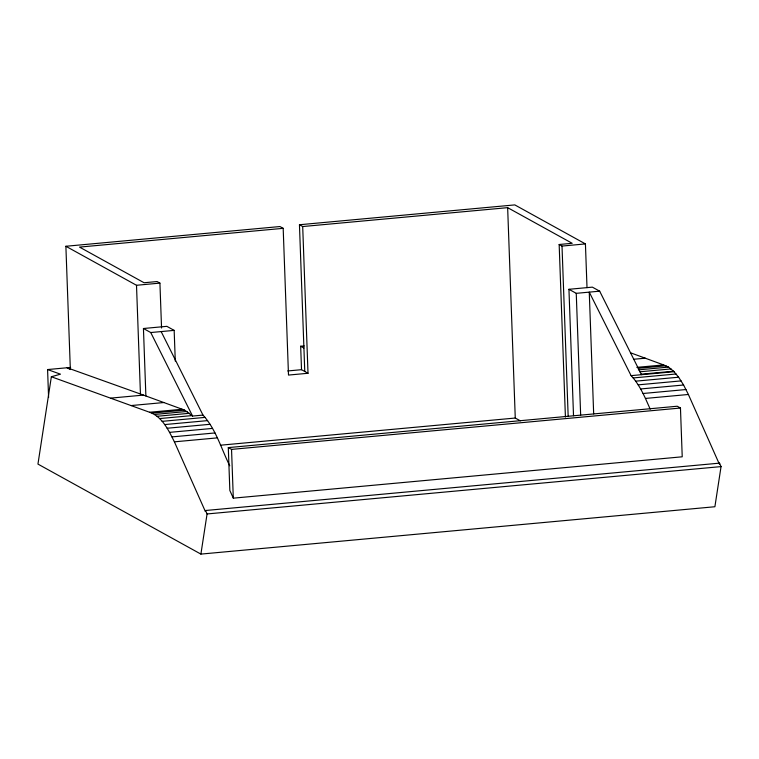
<?xml version="1.0" encoding="UTF-8"?>
<svg xmlns="http://www.w3.org/2000/svg" width="759" height="759" viewBox="0 0 759 759"><rect width="100%" height="100%" fill="white"/><g stroke="black" fill="none" stroke-linecap="round" stroke-linejoin="round"><path stroke-width="1.14" d="M51.356 376.758L37.95 464.091L200.898 554.098L714.893 506.737L721.05 466.605L719.551 463.142L205.556 510.503L205.395 511.547L174.399 441.833C168.659 430.514 162.445 416.757 149.57 412.26L51.356 376.758L60.464 374.168L47.58 369.557L48.595 397.517M200.898 554.098L207.065 513.957L205.556 510.503M719.39 464.195L719.551 463.142M70.35 369.548L65.881 246.267L279.938 226.543L283.183 228.336L288.496 375.069L308.012 373.276L302.699 226.543L299.454 224.749L304.767 371.483M299.454 224.749L514.811 204.902L585.426 243.914L587.011 287.642M283.183 228.336L79.543 247.102L144.068 282.746L157.085 281.551L159.921 283.116L161.553 328.03M302.699 226.543L507.648 207.653L572.182 243.297L559.165 244.502L565.417 417.061M65.881 246.267L136.506 285.28L159.921 283.116M559.165 244.502L562.011 246.068L585.426 243.914M145.88 395.98L143.442 328.505L166.857 326.342L174.162 330.383L175.282 361.104M573.519 415.752L568.946 289.293L592.362 287.139L599.667 291.171L641.497 374.69L641.07 374.215L673.594 371.217L678.631 377.214L683.584 385.003L688.385 394.481L718.906 463.123M143.442 328.505L150.747 332.537L174.162 330.383M568.946 289.293L576.252 293.335L599.667 291.171M47.58 369.557L70.625 367.432M308.012 373.276L301.522 369.69L300.668 346.237L304.207 345.914M287.746 370.952L301.522 369.69M110.937 398.096L143.47 395.097L184.589 410.116L192.568 416.055L202.976 415.088C216.097 429.376 221.267 448.835 229.749 465.789M131.26 405.543L163.792 402.545M633.632 359.263L645.254 358.191M149.57 412.26L182.103 409.262M636.839 367.365L663.622 364.927L668.546 367.1L673.594 371.217M152.056 413.114L184.589 410.116M638.158 368.324L666.041 365.762M154.561 414.452L187.093 411.454M638.347 369.88L668.546 367.1M157.085 416.274L189.617 413.276M639.704 371.806L671.07 368.921M159.608 418.579L192.141 415.581M593.671 413.864L589.259 292.13L631.09 375.648L674.03 371.692M162.132 421.349L205.072 417.393M631.09 375.648L633.177 377.944L676.117 373.988M164.646 424.575L207.587 420.619M633.177 377.944L635.691 381.17L678.631 377.214M167.132 428.247L210.072 424.29M635.691 381.17L638.177 384.851L681.117 380.895M169.599 432.364L212.539 428.408M638.177 384.851L640.643 388.959L683.584 385.003M172.018 436.899L214.958 432.943M640.643 388.959L643.063 393.494L686.003 389.538M174.399 441.833L217.34 437.877M643.063 393.494L645.444 398.437L688.385 394.481M220.423 445.21L515.266 418.038L520.389 420.865M228.298 447.601L677.218 406.236L680.462 408.029L682.227 456.795L233.307 498.16L229.844 490.485L228.298 447.601L231.542 449.394L680.462 408.029M207.065 513.957L721.05 466.605M663.622 364.927L630.501 352.783M143.47 395.097L67.105 367.754L69.534 369.102M300.668 346.237L303.923 348.03M161.155 331.579L202.976 415.088M150.747 332.537L192.568 416.055M645.444 398.437L650.216 409.167M576.252 293.335L580.654 415.059M562.011 246.068L568.168 416.264M507.648 207.653L515.266 418.038M231.542 449.394L233.307 498.16M136.506 285.28L140.443 394.006"/></g></svg>
